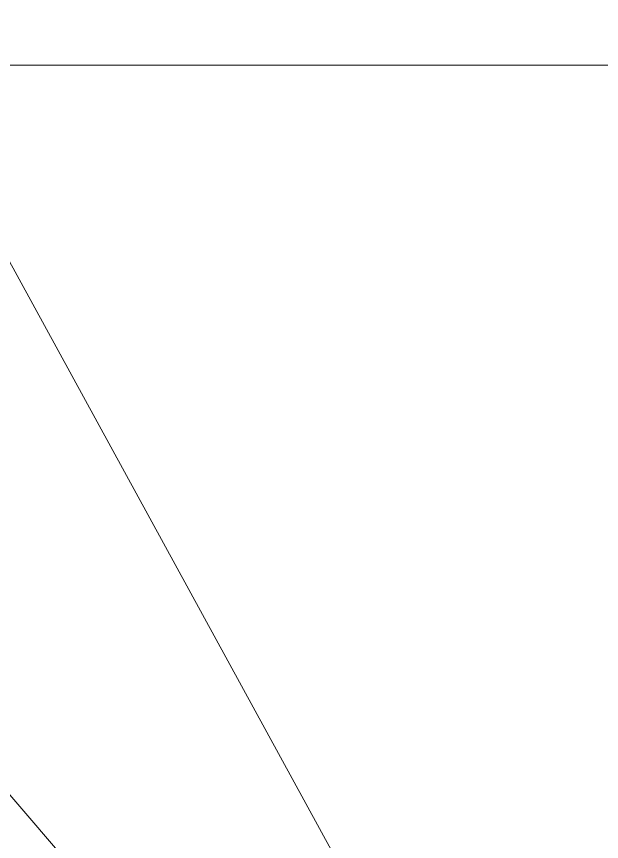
# Model space of a CAD drawing. Header units: millimetres. Extents: x 2239 to 34761, y -1911 to 21446.
# Drawn here: x 21261 to 23502, y 9937 to 13099 of the extents above; entities that cross this region are included whole.
import ezdxf

# ---------------------------------------------------------------- set-up
doc = ezdxf.new("R2010")
doc.units = ezdxf.units.MM
doc.layers.add('A-FLOR', color=192, linetype='Continuous', lineweight=18)
doc.layers.add('C-TOPO', color=7, linetype='Continuous', lineweight=9)

msp = doc.modelspace()

# ---------------------------------------------------------------- meshes
at = {"layer": 'A-FLOR', "lineweight": 9}
mesh = msp.add_polyface(dxfattribs=at)
corners = [(20820.4, 7597.5, -740), (20497.4, 7597.5, -740), (20497.4, 10597.5, -740), (20820.4, 10597.5, -740), (20820.4, 12913, -740), (24320.4, 12913, -740), (24320.4, 6513.2, -740), (20820.4, 5994.5, -740)]
mesh.append_faces([[corners[k] for k in face] for face in [(0, 3, 6, 7)]], dxfattribs={"vtx0": -1, "vtx1": -1})
mesh.append_faces([[corners[k] for k in face] for face in [(2, 3, 0, 1)]], dxfattribs={"vtx1": -1})
mesh.append_faces([[corners[k] for k in face] for face in [(3, 4, 5, 6)]], dxfattribs={"vtx3": -1})
mesh = msp.add_polyface(dxfattribs=at)
corners = [(20820.4, 7597.5, -540), (20820.4, 5994.5, -540), (24320.4, 6513.2, -540), (24320.4, 12913, -540), (20820.4, 12913, -540), (20820.4, 10597.5, -540), (20497.4, 10597.5, -540), (20497.4, 7597.5, -540)]
mesh.append_faces([[corners[k] for k in face] for face in [(2, 5, 0, 1)]], dxfattribs={"vtx0": -1, "vtx1": -1})
mesh.append_faces([[corners[k] for k in face] for face in [(6, 7, 0, 5), (3, 4, 5, 2)]], dxfattribs={"vtx2": -1})
mesh = msp.add_polyface(dxfattribs=at)
corners = [(24320.4, 12913, -740), (20820.4, 12913, -740), (20820.4, 12913, -540), (24320.4, 12913, -540)]
mesh.append_faces([[corners[k] for k in face] for face in [(0, 1, 2, 3)]])
at = {"layer": 'C-TOPO'}
mesh = msp.add_polyface(dxfattribs=at)
corners = [(2239.4, 3143.8, 380), (2635.1, 411.6, 380), (34760.8, -1911.4, -1460), (24236.7, 17005.5, -1120), (21766.1, 21446.4, -650), (2239.4, 20601.9, 50), (2239.4, 17005.5, -260), (5600.4, 17005.5, -260), (5649.4, 17005.5, -242.5), (5649.4, 16881.3, -259.3), (5649.4, 13737.5, -196.9), (5649.4, 5994.5, -47.6), (5765.4, 5994.5, -47.6), (5802.4, 5994.5, -48.9), (5802.4, 3529.3), (4323, 3369.2, 157.8), (2239.4, 12213.4, 202.1), (24120.4, 17005.5, -1120), (24199.9, 16855.5, -1050), (24250.6, 16759.8, -1120), (29883.4, 6134.5, -1320), (29031.5, 6042.3, -1166.4), (23673.4, 5462.7, -1209.5), (23098.2, 5400.4, -1185.4), (22251, 5308.8, -1092.1), (20820.4, 5154, -900), (20820.4, 5994.5, -900), (15565.4, 5994.5, -385.7), (14690.2, 5994.5, -300), (14547.7, 5994.5, -297.1), (14392.4, 5994.5, -293.8), (14392.4, 6134.5, -293.8), (14392.4, 10751.9, -240.5), (14392.4, 10947.5, -239.6), (14402.4, 10947.5, -240.9), (14402.4, 11632.5, -237.7), (14335.6, 11632.5, -229.2), (11963.2, 11632.5, -179.8), (9844.4, 11632.5, -179.8), (9844.4, 17005.5, -160), (13989, 17005.5, -160), (20820.4, 17005.5, -160), (21450.9, 17005.5, -160), (24059.3, 17005.5, -160), (31772.2, 2762.8, -1460), (5880.4, 17005.5, -160), (5880.4, 19615.5, -160), (6040.4, 19615.5, -160), (6040.4, 19775.5, -160), (11900.4, 19775.5, -160), (11900.4, 19615.5, -160), (12290.4, 19615.5, -160), (12290.4, 19775.5, -160), (18780.4, 19775.5, -160), (18780.4, 19615.5, -160), (19100.4, 19615.5, -160), (19100.4, 19525.5, -160), (20110.4, 19525.5, -160), (20110.4, 19615.5, -160), (20430.4, 19615.5, -160), (20430.4, 19772, -160), (23469.1, 17635.5, -160), (23786.4, 17635.5, -160), (9890.3, 6134.5, -200), (9834.4, 1361.1, -200), (14690.5, -116.9, -300)]
mesh.append_faces([[corners[k] for k in face] for face in [(0, 1, 15), (14, 1, 64), (1, 14, 15), (1, 65, 64), (12, 10, 11), (63, 13, 14), (13, 10, 12), (14, 64, 63), (0, 15, 16), (63, 30, 31), (30, 63, 64), (63, 31, 37), (37, 31, 32), (38, 63, 37), (33, 36, 37), (32, 33, 37), (63, 38, 13), (64, 65, 30), (13, 38, 10), (45, 8, 9), (46, 8, 45), (5, 6, 46), (7, 46, 6), (46, 7, 8), (5, 46, 48), (9, 10, 45), (47, 45, 39), (45, 10, 39), (51, 40, 52), (39, 40, 50), (38, 39, 10), (51, 50, 40), (47, 39, 48), (48, 46, 47), (49, 50, 52), (48, 39, 49), (52, 50, 51), (5, 49, 4), (39, 50, 49), (48, 49, 5), (40, 53, 52), (47, 46, 45), (4, 49, 52), (36, 33, 35), (28, 29, 65), (28, 65, 27), (25, 65, 24), (27, 65, 25), (34, 35, 33), (26, 27, 25), (29, 30, 65), (24, 65, 23), (44, 2, 20), (23, 2, 22), (65, 2, 23), (22, 2, 44), (20, 21, 44), (22, 44, 21), (3, 19, 20), (20, 2, 3), (65, 1, 2), (54, 56, 55), (56, 54, 41), (55, 57, 58), (57, 55, 56), (56, 41, 57), (54, 55, 53), (53, 58, 60), (58, 53, 55), (59, 60, 58), (60, 59, 4), (58, 57, 59), (53, 60, 4), (57, 41, 59), (53, 40, 54), (42, 61, 59), (61, 42, 43), (4, 61, 62), (4, 59, 61), (62, 17, 3), (62, 61, 43), (3, 17, 18), (62, 3, 4), (43, 17, 62), (18, 19, 3), (42, 59, 41), (40, 41, 54), (53, 4, 52)]])
mesh = msp.add_polyface(dxfattribs=at)
corners = [(24120.4, 17005.5, -1120), (24059.3, 17005.5, -1120), (21450.9, 17005.5, -1165), (20820.4, 17005.5, -1050), (20820.4, 12913, -1100), (20820.4, 6134.5, -900), (20820.4, 5154, -900), (22251, 5308.8, -1092.1), (23098.2, 5400.4, -1185.4), (23673.4, 5462.7, -1209.5), (29031.5, 6042.3, -1166.4), (29883.4, 6134.5, -1320), (24199.9, 16855.5, -1120), (28706.1, 6647.2, -1165), (29018.7, 6057.6, -1165), (20970.4, 16855.5, -1050), (24320.4, 12913, -1100), (24320.4, 6513.2, -1100)]
mesh.append_faces([[corners[k] for k in face] for face in [(5, 6, 7), (5, 8, 17), (5, 7, 8), (4, 2, 15), (17, 4, 5), (15, 2, 3), (4, 15, 3), (4, 16, 2), (9, 17, 8), (13, 17, 14), (17, 9, 14), (10, 11, 14), (9, 10, 14), (13, 14, 11), (0, 1, 12), (16, 13, 11), (12, 1, 2), (13, 16, 17), (16, 11, 12), (16, 12, 2), (16, 4, 17)]])

doc.saveas('drawing.dxf')
